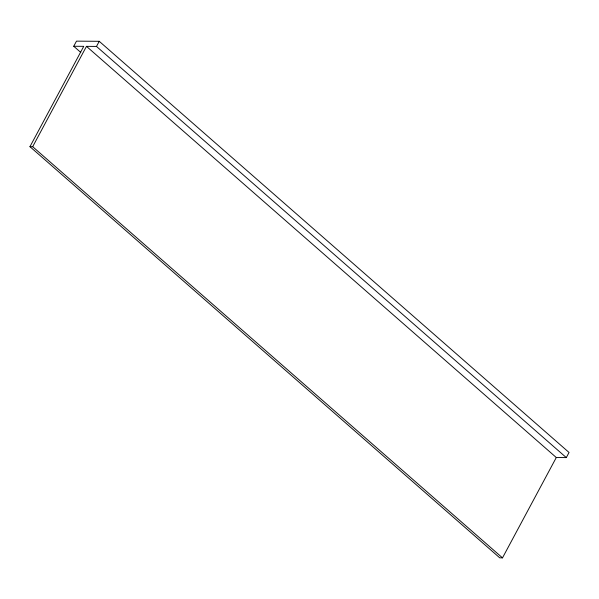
<?xml version="1.0" encoding="UTF-8"?>
<svg xmlns="http://www.w3.org/2000/svg" width="599" height="599" viewBox="0 0 599 599"><rect width="100%" height="100%" fill="white"/><g stroke="black" fill="none" stroke-linecap="round" stroke-linejoin="round"><path stroke-width="0.9" d="M73.737 46.265L76.485 41.136L99.239 41.309L569.05 452.477L566.302 457.599L556.291 457.524L86.481 46.355L32.683 146.695L29.95 146.673L83.748 46.333L73.737 46.265L80.768 52.42M86.481 46.355L96.491 46.43L99.239 41.309M29.95 146.673L499.761 557.841L502.494 557.864L556.291 457.524M96.491 46.43L566.302 457.599M32.683 146.695L502.494 557.864"/></g></svg>
